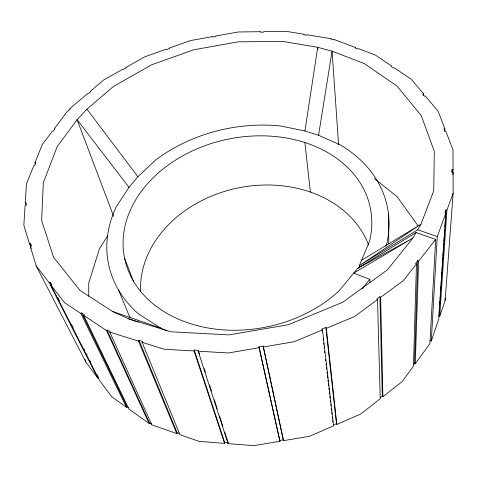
<?xml version="1.0" encoding="UTF-8"?>
<svg xmlns="http://www.w3.org/2000/svg" width="477" height="477" viewBox="0 0 477 477"><rect width="100%" height="100%" fill="white"/><g stroke="black" fill="none" stroke-linecap="round" stroke-linejoin="round"><path stroke-width="0.72" d="M438.977 314.695L438.882 316.179L439.705 316.4L445.148 300.444L445.154 298.262M417.733 260.68L414.525 363.265L415.276 363.683L418.621 261.122L417.733 260.68L415.586 263.417L416.469 263.853L413.44 366.199L402.135 381.636L382.9 396.679L382.292 396.077L379.925 296.682L376.806 298.972L377.516 299.616L380.247 398.748L360.612 414.096L336.845 424.423L336.458 423.677L325.863 327.508L322.017 329.112L322.363 332.064M423.534 95.4L423.582 93.915L411.263 79.236L394.085 67.668L393.459 68.062L391.164 66.512L391.784 66.118L375.214 54.962L358.477 48.66L358.024 49.119L355.299 48.094L355.753 47.634L334.073 39.466L333.805 39.818L330.949 39.066L331.223 38.715L307.063 34.755L306.783 35.244L303.831 34.761L304.111 34.266L286.337 31.351L263.686 31.649L263.584 32.15L260.508 32.186L260.615 31.691L238.214 31.983L215.831 36.013L215.902 36.485L212.849 37.039L212.778 36.562L190.418 40.581L169.204 48.123L169.448 48.553L166.539 49.59L166.294 49.155L144.895 56.763L125.743 67.555L126.149 67.919L123.513 69.403L123.108 69.04L103.604 80.029L90.248 91.357L90.803 91.626L88.579 93.516L88.024 93.242L69.761 108.732L70.22 108.893L68.241 110.968L67.776 110.807L54.283 128.701L54.98 128.856L53.281 131.109L52.583 130.954L42.113 144.835L34.922 162.806L35.536 164.166M359.366 267.967L359.247 265.743L369.58 241.195A125.421 95.877 -11.5 0 0 228.93 138.968A125.421 95.877 -11.5 0 0 137.603 287.476A125.421 95.877 -11.5 0 0 339.01 290.898L357.678 268.312L416.087 232.555L435.674 239.4L429.92 343.678L415.276 363.683M429.914 340.5L431.291 341.055L437.266 236.574L445.888 213.016L444.922 212.802L445.965 209.952L446.931 210.172L439.705 316.4M444.808 131.175L444.94 128.951L438.142 111.26L425.299 95.96L424.524 96.253L422.813 94.207L423.582 93.915M26.229 204.901L25.257 202.898L26.444 184.015L33.927 165.31L34.726 165.322L35.727 162.824L34.922 162.806M439.078 313.21L439.472 307.266M439.573 305.781L439.919 300.582M440.021 299.097L440.414 293.152M440.515 291.668L440.909 285.723M441.01 284.238L441.356 279.039M441.458 277.554L441.851 271.61M441.952 270.125L442.793 257.497M442.894 256.012L443.288 250.067M443.389 248.583L443.735 243.383M443.837 241.899L444.182 236.693M444.331 234.469L444.677 229.27M444.826 227.04L445.172 221.841M445.274 220.356L445.619 215.151M445.721 213.666L445.965 209.952M445.888 213.016L438.792 319.071L431.291 341.055M451.94 171.923L452.101 169.699L453.061 169.711L452.989 149.909L445.882 131.419L444.987 131.574L444.045 129.106L444.94 128.951M452.846 172.686L453.061 169.711M452.911 174.701L453.072 172.471L452.107 172.459L452.101 169.699M445.148 300.444L453.15 193.173L453.072 172.471M385.762 246.215L386.847 243.532A142.313 108.923 -11.5 0 0 340.566 145.038L318.558 135.271L304.94 130.966L317.712 47.306L282.485 41.368L237.916 41.857L193.602 49.817L151.436 64.878L113.323 86.54L86.975 109.173L77.107 119.679L57.198 146.612L43.335 182.667L41.612 220.374L53.567 257.252L79.874 290.278L112.632 311.499L128.635 318.851L138.455 322.202M318.558 135.271L332.058 51.176L317.712 47.306L317.897 49.525M322.017 329.112L322.464 329.911L333.584 425.836L309.585 436.264L283.487 440.659L263.185 346.087L258.993 346.809L279.933 441.261L253.883 445.649L228.054 443.634L228.191 442.805L224.774 432.21M138.98 340.31L177.182 432.818L176.794 433.587L138.503 341.15L138.98 340.31L142.581 341.443L142.11 342.283L179.918 434.678L199.052 441.374L224.554 443.36L224.691 442.531L194.246 350.064L198.343 350.297L198.158 351.203L228.054 443.634M224.554 443.36L194.061 350.971L194.246 350.064M446.931 210.172L453.15 193.173M416.087 232.555L412.82 238.172L387.252 269.994L342.76 302.245L288.245 324.742L228.972 334.914L170.957 331.789L128.635 318.851M361.53 260.323L420.935 224.232L359.247 265.743L417.709 229.771L420.935 224.232L433.718 190.889L434.297 151.4L421.364 115.881L397.21 86.23L364.368 63.608L332.058 51.176L338.587 144.501M107.88 235.471L99.502 248.517L88.734 283.07L88.74 296.36M304.94 130.966L280.583 125.988A142.313 108.923 -11.5 0 0 155.478 160.153L137.889 176.728L128.963 187.318L116.239 206.875A142.313 108.923 -11.5 0 0 138.604 313.973L160.862 328.152L166.896 330.907M149.051 423.415L149.414 422.89L106.991 330.024L106.55 330.597L149.051 423.415L128.909 409.045L83.737 315.416L84.435 314.719L81.668 312.882L80.971 313.58L126.459 407.298L127.037 406.66L81.668 312.882M413.422 364.768L414.525 363.265M176.794 433.587L151.865 424.864L109.764 332.117L110.205 331.539L106.991 330.024M416.469 263.853L403.244 280.697L380.634 297.32L382.9 396.679M418.621 261.122L435.674 239.4M361.924 289.098L369.842 279.331L353.672 273.154L412.82 238.172L357.678 268.312M380.175 397.735L382.292 396.077M377.516 299.616L354.357 316.639L326.31 328.313L336.845 424.423M25.257 202.898L26.128 202.749L25.967 205.378L25.09 205.533L23.85 225.257L29.502 243.86L30.391 243.52L31.178 246.114L30.289 246.454L36.198 265.892L85.866 362.073L97.779 378.052L98.483 377.569L97.135 374.922M126.459 407.298L111.785 396.828L99.437 380.27L50.944 285.043L51.778 284.519L49.972 282.175L49.143 282.706L36.198 265.892M336.458 423.677L333.202 425.096L333.584 425.836M322.464 329.911L294.088 341.723L263.322 346.988L263.185 346.087M279.933 441.261L259.13 347.703L228.417 352.956L198.158 351.203M279.808 440.438L283.362 439.836M194.061 350.971L164.249 349.242L142.11 342.283M224.691 442.531L228.191 442.805M109.764 332.117L138.503 341.15M112.632 311.499L160.862 328.152M417.709 229.771L437.266 236.574M177.182 432.818L179.674 433.694M149.414 422.89L151.662 424.047M80.971 313.58L64.437 302.579L50.944 285.043M83.737 315.416L106.55 330.597M127.037 406.66L128.51 407.71M374.469 178.69L397.031 196.578L418.037 225.871M379.925 296.682L380.634 297.32M128.963 187.318L77.107 119.679L113.705 216.439M86.975 109.173L137.889 176.728M325.863 327.508L326.31 328.313M30.289 246.454L31.303 248.434M30.391 243.52L31.399 245.506M49.972 282.175L51.319 284.829M57.723 297.415L59.404 300.725M71.532 324.575L73.219 327.884M84 349.086L84.673 350.41M86.355 353.719L87.029 355.049M89.724 360.344L90.397 361.673M29.502 243.86L30.85 246.508M49.143 282.706L97.779 378.052M118.552 290.04L130.036 317.885M124.58 258.26L133.649 281.806M199.022 352.414L199.708 354.536M204.263 368.655L205.402 372.191M209.504 384.897L211.555 391.253M214.292 399.726L217.256 408.908M219.533 415.968L222.95 426.563M84.954 359.241L85.866 362.073M263.322 346.988L283.487 440.659M258.993 346.809L259.13 347.703M323.138 338.706L323.305 340.184M323.65 343.136L323.823 344.615M324.08 346.827L324.253 348.305M324.598 351.257L324.771 352.736M325.547 359.384L325.713 360.856M326.059 363.814L326.232 365.287M326.489 367.505L326.662 368.977M327.007 371.935L327.18 373.408M327.437 375.626L327.693 377.838M327.955 380.056L328.122 381.534M328.385 383.746L328.641 385.965M328.897 388.177L329.07 389.655M329.327 391.867L329.589 394.085M329.846 396.298L330.018 397.776M330.364 400.728L330.531 402.206M330.794 404.418L330.966 405.897M331.306 408.849L331.479 410.327M331.736 412.539L331.909 414.018M332.254 416.97L332.427 418.448M332.684 420.666L332.857 422.139M304.892 142.557L310.384 192.07M369.842 279.331L369.955 282.277M388.499 214.012L388.785 243.705M140.59 291.435A117.276 93.802 -11.5 0 1 238.345 187.896A117.276 93.802 -11.5 0 1 368.655 245.19"/></g></svg>
